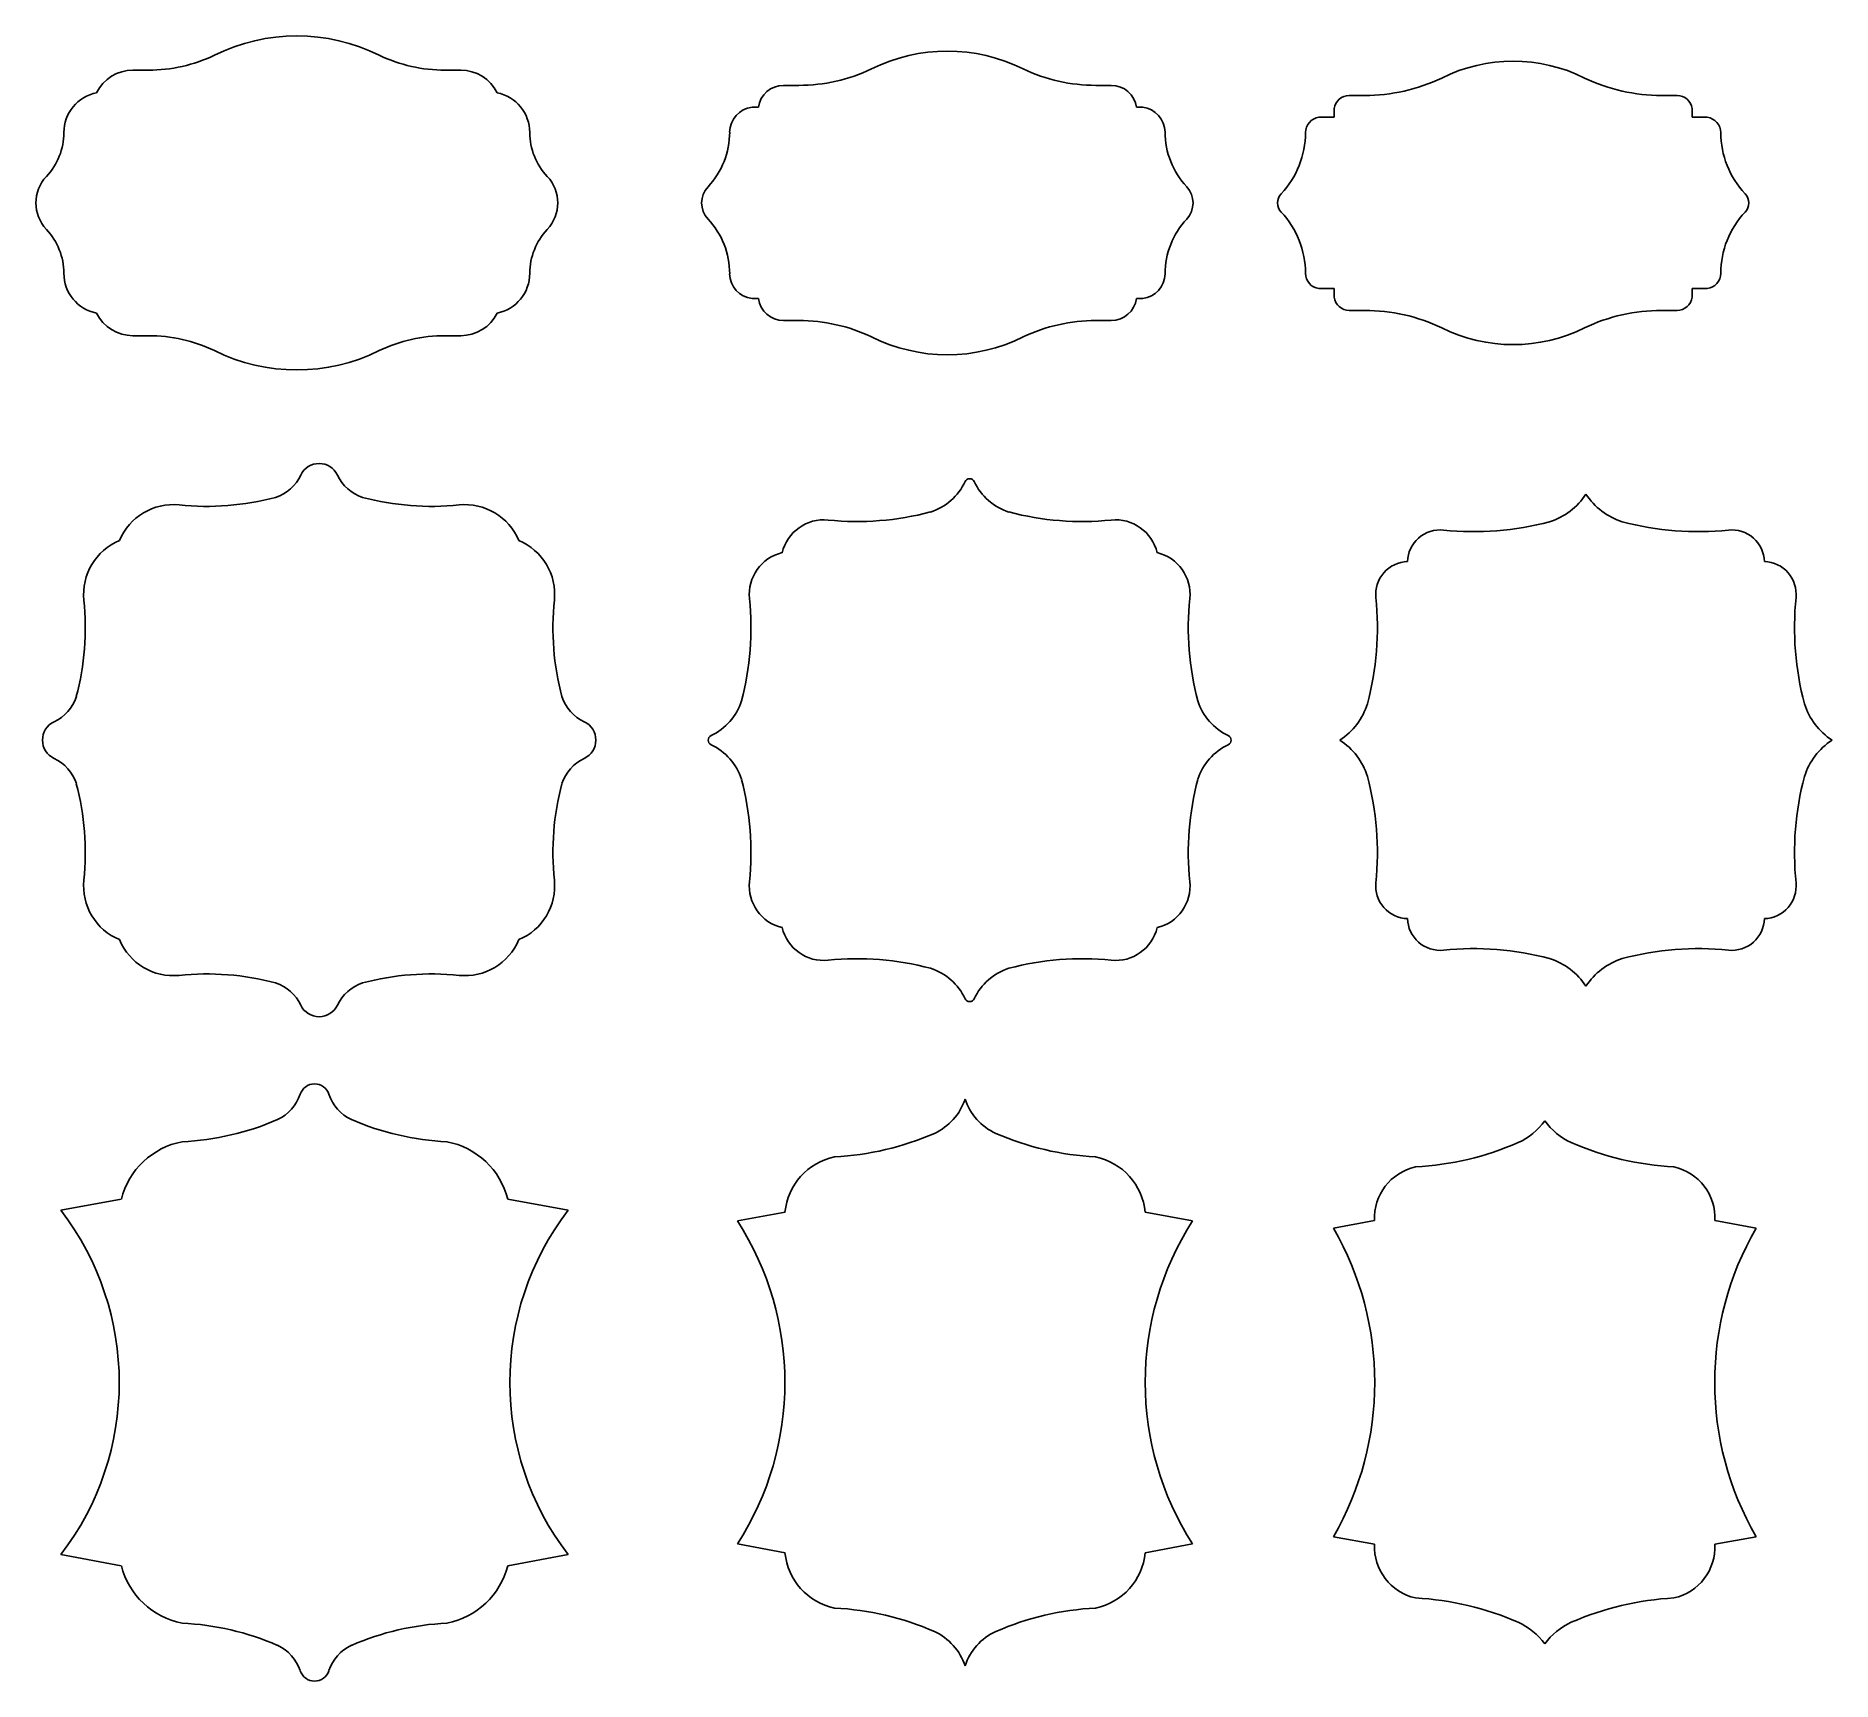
# Model space of a CAD drawing. Extents: x 181 to 536, y 724 to 1049.
import ezdxf

# ---------------------------------------------------------------- set-up
doc = ezdxf.new("R2010")
doc.units = 0
doc.layers.get('0').update_dxf_attribs({"linetype": 'CONTINUOUS'})

msp = doc.modelspace()

# ---------------------------------------------------------------- linework, layer by layer
for p, q in [((203.66, 1042.14), (200.6, 1042.14)), ((262.31, 1042.14), (265.38, 1042.14)), ((332.19, 1039.14), (329.13, 1039.14)), ((390.84, 1039.14), (393.91, 1039.14)), ((440.91, 1037.14), (443.97, 1037.14)), ((505.69, 1037.14), (502.63, 1037.14)), ((322.92, 1034.8), (324.17, 1034.8)), ((400.11, 1034.8), (398.86, 1034.8)), ((434.94, 1032.82), (437.94, 1032.82)), ((437.94, 1034.54), (437.94, 1032.82)), ((508.67, 1034.54), (508.67, 1032.82)), ((511.66, 1032.82), (508.67, 1032.82)), ((434.94, 998.99), (437.94, 998.99)), ((437.94, 997.27), (437.94, 998.99)), ((511.66, 998.99), (508.67, 998.99)), ((508.67, 997.27), (508.67, 998.99)), ((322.92, 997.01), (324.17, 997.01)), ((400.11, 997.01), (398.86, 997.01)), ((440.91, 994.67), (443.97, 994.67)), ((505.69, 994.67), (502.63, 994.67)), ((332.19, 992.67), (329.13, 992.67)), ((390.84, 992.67), (393.91, 992.67)), ((203.66, 989.67), (200.6, 989.67)), ((262.31, 989.67), (265.38, 989.67)), ((198.31, 819.06), (186.38, 816.86)), ((274.66, 819.06), (286.59, 816.86)), ((329.44, 816.49), (320.05, 814.76)), ((400.6, 816.49), (409.98, 814.76)), ((445.92, 814.82), (437.8, 813.32)), ((513.17, 814.82), (521.29, 813.32)), ((445.92, 750.86), (437.8, 752.36)), ((513.17, 750.86), (521.29, 752.36)), ((198.31, 746.61), (186.38, 748.82)), ((274.66, 746.61), (286.59, 748.82)), ((329.44, 749.18), (320.05, 750.92)), ((400.6, 749.18), (409.98, 750.92))]:
    msp.add_line(p, q)
for centre, radius, start, end in [((232.99, 1012.27), 36.64, 63.5912, 116.4088), ((203.66, 1072.51), 30.37, 270, 295.409), ((262.31, 1072.51), 30.37, 244.591, 270), ((361.52, 1012.27), 33.64, 63.5486, 116.4514), ((473.3, 1012.27), 31.64, 63.5181, 116.4819), ((200.6, 1034.14), 8, 90, 153.7358), ((265.38, 1034.14), 8, 26.2642, 90), ((332.19, 1072.51), 33.37, 270, 295.456), ((390.84, 1072.51), 33.37, 244.544, 270), ((443.97, 1072.51), 35.37, 270, 295.485), ((502.63, 1072.51), 35.37, 244.515, 270), ((194.97, 1029.84), 8, 101.1886, 180.2636), ((271, 1029.84), 8, 359.7364, 78.8114), ((329.13, 1034.14), 5, 90, 172.4365), ((393.91, 1034.14), 5, 7.5635, 90), ((440.91, 1034.14), 3, 90, 172.4365), ((505.69, 1034.14), 3, 7.5635, 90), ((323.5, 1029.84), 5, 96.6866, 179.123), ((399.53, 1029.84), 5, 0.877, 83.3134), ((435.29, 1029.84), 3, 96.6866, 180.7024), ((511.31, 1029.84), 3, 359.2976, 83.3134), ((174.16, 1029.91), 12.82, 316.8699, 359.4934), ((291.82, 1029.91), 12.82, 180.5066, 223.1301), ((302.69, 1029.91), 15.82, 316.8699, 0), ((420.35, 1029.91), 15.82, 180, 223.1301), ((414.47, 1029.91), 17.82, 316.8699, 359.6357), ((532.13, 1029.91), 17.82, 180.3643, 223.1301), ((189.11, 1015.91), 7.67, 136.8699, 223.1301), ((276.86, 1015.91), 7.67, 316.8699, 43.1301), ((317.64, 1015.91), 4.67, 136.8699, 223.1301), ((405.39, 1015.91), 4.67, 316.8699, 43.1301), ((429.42, 1015.91), 2.67, 136.8699, 223.1301), ((517.18, 1015.91), 2.67, 316.8699, 43.1301), ((302.69, 1001.9), 15.82, 360, 43.1301), ((420.35, 1001.9), 15.82, 136.8699, 180), ((414.47, 1001.9), 17.82, 0.3643, 43.1301), ((532.13, 1001.9), 17.82, 136.8699, 179.6357), ((174.16, 1001.9), 12.82, 0.5066, 43.1301), ((291.82, 1001.9), 12.82, 136.8699, 179.4934), ((194.97, 1001.97), 8, 179.7364, 258.8114), ((271, 1001.97), 8, 281.1886, 0.2636), ((323.5, 1001.97), 5, 180.877, 263.3134), ((399.53, 1001.97), 5, 276.6866, 359.123), ((435.29, 1001.97), 3, 179.2976, 263.3134), ((511.31, 1001.97), 3, 276.6866, 0.7024), ((440.91, 997.67), 3, 187.5635, 270), ((505.69, 997.67), 3, 270, 352.4365), ((200.6, 997.67), 8, 206.2642, 270), ((265.38, 997.67), 8, 270, 333.7358), ((329.13, 997.67), 5, 187.5635, 270), ((393.91, 997.67), 5, 270, 352.4365), ((443.97, 959.3), 35.37, 64.515, 90), ((502.63, 959.3), 35.37, 90, 115.485), ((332.19, 959.3), 33.37, 64.544, 90), ((390.84, 959.3), 33.37, 90, 115.456), ((473.3, 1019.54), 31.64, 243.5181, 296.4819), ((203.66, 959.3), 30.37, 64.591, 90), ((232.99, 1019.54), 36.64, 243.5912, 296.4088), ((262.31, 959.3), 30.37, 90, 115.409), ((361.52, 1019.54), 33.64, 243.5486, 296.4514), ((226.13, 965.75), 8.47, 288.3949, 334.6662), ((237.39, 960.42), 4, 25.3338, 154.6662), ((248.66, 965.75), 8.47, 205.3338, 251.6051), ((354.66, 965.75), 11.47, 287.8933, 334.6662), ((365.92, 960.42), 1, 25.3338, 154.6662), ((377.19, 965.75), 11.47, 205.3338, 252.1067), ((476.42, 965.75), 13.47, 287.6621, 326.7943), ((498.96, 965.75), 13.47, 213.2057, 252.3379), ((208.57, 944.84), 11.45, 84.1567, 157.7444), ((215.17, 1009.34), 53.39, 264.1567, 284.7857), ((259.61, 1009.34), 53.39, 255.2143, 275.8433), ((266.22, 944.84), 11.45, 22.2556, 95.8433), ((343.7, 1009.34), 56.39, 264.1567, 284.8757), ((388.14, 1009.34), 56.39, 255.1243, 275.8433), ((337.1, 944.84), 8.45, 84.1567, 166.5931), ((394.75, 944.84), 8.45, 13.4069, 95.8433), ((458.87, 944.84), 6.45, 84.1567, 178.3402), ((465.47, 1009.34), 58.39, 264.1567, 284.9258), ((509.91, 1009.34), 58.39, 255.0742, 275.8433), ((516.51, 944.84), 6.45, 1.6598, 95.8433), ((202.31, 938.58), 11.45, 112.2556, 185.8433), ((272.48, 938.58), 11.45, 354.1567, 67.7444), ((330.84, 938.58), 8.45, 103.4069, 185.8433), ((401.01, 938.58), 8.45, 354.1567, 76.5931), ((452.61, 938.58), 6.45, 91.6598, 185.8433), ((522.77, 938.58), 6.45, 354.1567, 88.3402), ((137.8, 931.98), 53.39, 345.2143, 5.8433), ((336.98, 931.98), 53.39, 174.1567, 194.7857), ((266.33, 931.98), 56.39, 345.1243, 5.8433), ((465.51, 931.98), 56.39, 174.1567, 194.8757), ((388.1, 931.98), 58.39, 345.0742, 5.8433), ((587.28, 931.98), 58.39, 174.1567, 194.9258), ((181.4, 921.02), 8.47, 295.3338, 341.6051), ((293.39, 921.02), 8.47, 198.3949, 244.6662), ((309.93, 921.02), 11.47, 295.3338, 342.1067), ((421.92, 921.02), 11.47, 197.8933, 244.6662), ((431.69, 921.02), 13.47, 303.2057, 342.3379), ((543.69, 921.02), 13.47, 197.6621, 236.7943), ((186.73, 909.76), 4, 115.3338, 244.6662), ((288.06, 909.76), 4, 295.3338, 64.6662), ((315.26, 909.76), 1, 115.3338, 244.6662), ((309.93, 898.49), 11.47, 17.8933, 64.6662), ((421.92, 898.49), 11.47, 115.3338, 162.1067), ((416.59, 909.76), 1, 295.3338, 64.6662), ((431.69, 898.49), 13.47, 17.6621, 56.7943), ((543.69, 898.49), 13.47, 123.2057, 162.3379), ((181.4, 898.49), 8.47, 18.3949, 64.6662), ((293.39, 898.49), 8.47, 115.3338, 161.6051), ((266.33, 887.53), 56.39, 354.1567, 14.8757), ((465.51, 887.53), 56.39, 165.1243, 185.8433), ((388.1, 887.53), 58.39, 354.1567, 14.9258), ((587.28, 887.53), 58.39, 165.0742, 185.8433), ((137.8, 887.53), 53.39, 354.1567, 14.7857), ((336.98, 887.53), 53.39, 165.2143, 185.8433), ((202.31, 880.93), 11.45, 174.1567, 247.7444), ((272.48, 880.93), 11.45, 292.2556, 5.8433), ((330.84, 880.93), 8.45, 174.1567, 256.5931), ((401.01, 880.93), 8.45, 283.4069, 5.8433), ((452.61, 880.93), 6.45, 174.1567, 268.3402), ((522.77, 880.93), 6.45, 271.6598, 5.8433), ((458.87, 874.67), 6.45, 181.6598, 275.8433), ((516.51, 874.67), 6.45, 264.1567, 358.3402), ((208.57, 874.67), 11.45, 202.2556, 275.8433), ((266.22, 874.67), 11.45, 264.1567, 337.7444), ((337.1, 874.67), 8.45, 193.4069, 275.8433), ((394.75, 874.67), 8.45, 264.1567, 346.5931), ((343.7, 810.17), 56.39, 75.1243, 95.8433), ((388.14, 810.17), 56.39, 84.1567, 104.8757), ((465.47, 810.17), 58.39, 75.0742, 95.8433), ((476.42, 853.76), 13.47, 33.2057, 72.3379), ((498.96, 853.76), 13.47, 107.6621, 146.7943), ((509.91, 810.17), 58.39, 84.1567, 104.9258), ((215.17, 810.17), 53.39, 75.2143, 95.8433), ((259.61, 810.17), 53.39, 84.1567, 104.7857), ((354.66, 853.76), 11.47, 25.3338, 72.1067), ((377.19, 853.76), 11.47, 107.8933, 154.6662), ((226.13, 853.76), 8.47, 25.3338, 71.6051), ((248.66, 853.76), 8.47, 108.3949, 154.6662), ((237.39, 859.09), 4, 205.3338, 334.6662), ((365.92, 859.09), 1, 205.3338, 334.6662), ((236.49, 838.84), 3, 18.3115, 161.6885), ((225.6, 842.45), 8.47, 295.1389, 341.6885), ((247.37, 842.45), 8.47, 198.3115, 244.8611), ((354.13, 842.45), 11.47, 294.9156, 341.6885), ((375.9, 842.45), 11.47, 198.3115, 245.0844), ((207.88, 883.74), 53.39, 272.6198, 293.532), ((265.1, 883.74), 53.39, 246.468, 267.3802), ((468.66, 842.45), 13.47, 294.8127, 323.9358), ((490.43, 842.45), 13.47, 216.0642, 245.1873), ((336.41, 883.74), 56.39, 272.853, 293.5721), ((393.63, 883.74), 56.39, 246.4279, 267.147), ((213.2, 815.32), 15.35, 100.8153, 165.8768), ((259.77, 815.32), 15.35, 14.1232, 79.1847), ((341.73, 815.32), 12.35, 101.7445, 174.5406), ((388.3, 815.32), 12.35, 5.4594, 78.2555), ((450.94, 883.74), 58.39, 273.0137, 293.5944), ((508.15, 883.74), 58.39, 246.4056, 266.9863), ((456.26, 815.32), 10.35, 102.5597, 182.7485), ((502.83, 815.32), 10.35, 357.2515, 77.4403), ((141.92, 782.84), 55.98, 322.5803, 37.4197), ((331.05, 782.84), 55.98, 142.5803, 217.4197), ((270.45, 782.84), 58.98, 327.2388, 32.7612), ((459.58, 782.84), 58.98, 147.2388, 212.7612), ((384.98, 782.84), 60.98, 330.0128, 29.9872), ((574.11, 782.84), 60.98, 150.0128, 209.9872), ((341.73, 750.36), 12.35, 185.4594, 258.2555), ((388.3, 750.36), 12.35, 281.7445, 354.5406), ((456.26, 750.36), 10.35, 177.2515, 257.4403), ((502.83, 750.36), 10.35, 282.5597, 2.7485), ((213.2, 750.36), 15.35, 194.1232, 259.1847), ((259.77, 750.36), 15.35, 280.8153, 345.8768), ((336.41, 681.94), 56.39, 66.4279, 87.147), ((393.63, 681.94), 56.39, 92.853, 113.5721), ((450.94, 681.94), 58.39, 66.4056, 86.9863), ((508.15, 681.94), 58.39, 93.0137, 113.5944), ((207.88, 681.94), 53.39, 66.468, 87.3802), ((265.1, 681.94), 53.39, 92.6198, 113.532), ((468.66, 723.23), 13.47, 36.0642, 65.1873), ((490.43, 723.23), 13.47, 114.8127, 143.9358), ((354.13, 723.23), 11.47, 18.3115, 65.0844), ((375.9, 723.23), 11.47, 114.9156, 161.6885), ((225.6, 723.23), 8.47, 18.3115, 64.8611), ((247.37, 723.23), 8.47, 115.1389, 161.6885), ((236.49, 726.83), 3, 198.3115, 341.6885)]:
    msp.add_arc(centre, radius, start, end)

doc.saveas('drawing.dxf')
